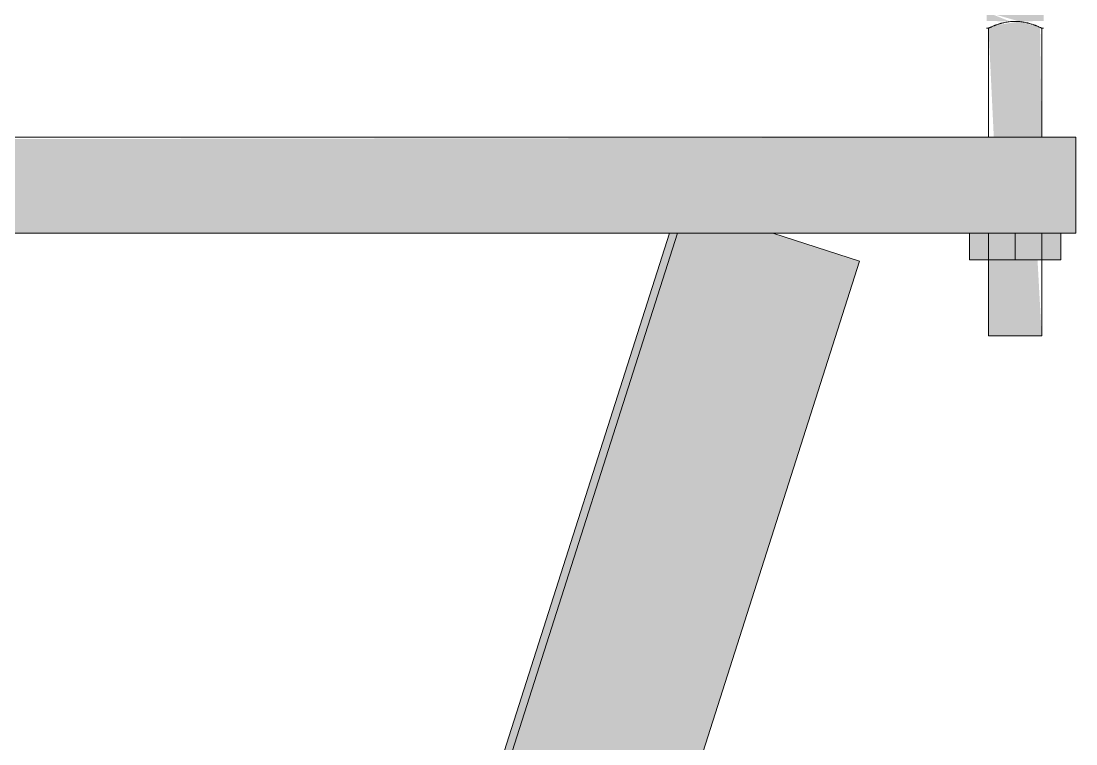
# Model space of a CAD drawing. Header units: inches. Extents: x -54868 to -186, y -265 to 853.
# Drawn here: x -12545.33 to -12527.97, y 272.97 to 284.87 of the extents above; entities that cross this region are included whole.
import ezdxf

# ---------------------------------------------------------------- set-up
doc = ezdxf.new("R2010")
doc.units = ezdxf.units.IN
doc.header["$MEASUREMENT"] = 0
doc.layers.add('Q-SPCQ', color=91, linetype='Continuous', lineweight=9)

# ---------------------------------------------------------------- blocks, each defined once
blk = doc.blocks.new('Basketball_Backstop-Performance_Sports_Systems-3103-Ceiling_Hung - 27_-0_ to 27_-11 7_8_-706978-Section 6')
at = {"layer": 'Q-SPCQ'}
h = blk.add_hatch(color=256, dxfattribs=at)
h.paths.add_polyline_path([(-24909.684, 284.859), (-24909.72, 284.873), (-24910.075, 285.015), (-24910.075, 284.871), (-24909.72, 284.86)], flags=0)
h.paths.add_polyline_path([(-24909.53, 284.859), (-24909.138, 284.871), (-24909.138, 285.656), (-24910.075, 285.656), (-24910.075, 285.015), (-24909.607, 284.881)], flags=0)
h = blk.add_hatch(color=256, dxfattribs=at)
h.paths.add_polyline_path([(-24910.029, 279.687), (-24909.169, 279.687), (-24909.238, 280.937), (-24910.044, 280.937), (-24910.044, 279.687)], flags=0)
h.paths.add_polyline_path([(-24909.558, 282.955), (-24909.169, 282.955), (-24909.196, 284.763), (-24909.53, 284.859), (-24909.941, 284.795), (-24910.044, 284.75), (-24909.957, 282.955), (-24909.655, 282.955)], flags=0)
h = blk.add_hatch(color=256, dxfattribs=at)
h.paths.add_polyline_path([(-25004.607, 281.375), (-24958.107, 281.375), (-24958.107, 282.875), (-25004.607, 282.955), (-25004.607, 282.665)], flags=0)
h.paths.add_polyline_path([(-24908.607, 281.375), (-24908.607, 282.955), (-24955.107, 282.875), (-24955.107, 281.375), (-24912.413, 281.375)], flags=0)
h.paths.add_polyline_path([(-24956.424, 282.237), (-24956.55, 282.059), (-24956.522, 282.231), (-24956.509, 282.232)], flags=0)
h.paths.add_polyline_path([(-24956.424, 281.808), (-24956.509, 282.396), (-24956.799, 282.312), (-24956.794, 282.236), (-24956.612, 282.226), (-24956.607, 282.055), (-24956.548, 282.052), (-24956.444, 281.814)], flags=0)
h.paths.add_polyline_path([(-24956.701, 281.835), (-24956.68, 281.844), (-24956.799, 282.237), (-24956.794, 281.99), (-24956.704, 281.839)], flags=0)
h.paths.add_polyline_path([(-24956.299, 281.915), (-24956.237, 282.125), (-24956.299, 281.937)], flags=0)
h = blk.add_hatch(color=256, dxfattribs=at)
h.paths.add_polyline_path([(-24953.391, 157.563), (-24951.508, 157.563), (-24950.671, 160.188), (-24953.391, 160.188)], flags=0)
h.paths.add_polyline_path([(-24952.493, 164.313), (-24949.355, 164.313), (-24912.168, 280.918), (-24913.591, 281.375), (-24915.16, 281.375), (-24952.12, 165.481)], flags=0)
for points in [[(-24952.627, 164.313), (-24952.493, 164.313), (-24915.16, 281.375), (-24915.294, 281.375), (-24952.254, 165.481)], [(-24909.607, 280.937), (-24909.607, 281.375), (-24910.357, 281.375), (-24910.357, 280.937)], [(-24909.607, 280.937), (-24908.857, 280.937), (-24908.857, 281.375), (-24909.607, 281.375)]]:
    blk.add_hatch(color=256, dxfattribs=at).paths.add_polyline_path(points, flags=0)
for p, q in [((-24910.075, 284.75), (-24910.044, 284.75)), ((-24910.044, 284.75), (-24910.044, 282.955)), ((-24909.169, 282.955), (-24909.169, 284.75)), ((-24909.169, 284.75), (-24909.138, 284.75)), ((-24956.112, 282.955), (-24908.607, 282.955)), ((-24908.607, 282.955), (-24908.607, 281.375)), ((-24908.607, 281.375), (-24953.294, 281.375)), ((-24915.294, 281.375), (-24952.627, 164.313)), ((-24915.16, 281.375), (-24952.493, 164.313)), ((-24913.591, 281.375), (-24912.168, 280.918)), ((-24910.357, 281.375), (-24910.357, 280.937)), ((-24910.044, 281.375), (-24910.044, 279.687)), ((-24909.607, 280.937), (-24909.607, 281.375)), ((-24909.169, 279.687), (-24909.169, 281.375)), ((-24908.857, 281.375), (-24908.857, 280.937)), ((-24909.607, 280.937), (-24910.357, 280.937)), ((-24908.857, 280.937), (-24909.607, 280.937)), ((-24912.168, 280.918), (-24949.355, 164.313)), ((-24909.169, 279.687), (-24910.044, 279.687))]:
    blk.add_line(p, q, dxfattribs=at)
blk.add_open_spline([(-24909.169, 284.75), (-24909.169, 284.75), (-24909.173, 284.752), (-24909.184, 284.758), (-24909.196, 284.762), (-24909.21, 284.769), (-24909.228, 284.777), (-24909.245, 284.785), (-24909.26, 284.791), (-24909.272, 284.795), (-24909.284, 284.799), (-24909.302, 284.806), (-24909.325, 284.814), (-24909.35, 284.822), (-24909.37, 284.829), (-24909.387, 284.833), (-24909.403, 284.837), (-24909.426, 284.842), (-24909.455, 284.848), (-24909.492, 284.855), (-24909.529, 284.859), (-24909.568, 284.862), (-24909.607, 284.862), (-24909.645, 284.862), (-24909.684, 284.859), (-24909.721, 284.855), (-24909.758, 284.848), (-24909.787, 284.842), (-24909.81, 284.837), (-24909.827, 284.833), (-24909.843, 284.829), (-24909.864, 284.822), (-24909.888, 284.814), (-24909.911, 284.806), (-24909.929, 284.799), (-24909.941, 284.795), (-24909.953, 284.791), (-24909.968, 284.785), (-24909.985, 284.777), (-24910.003, 284.769), (-24910.018, 284.762), (-24910.029, 284.758), (-24910.041, 284.752), (-24910.044, 284.75), (-24910.044, 284.75)], degree=3, knots=[0, 0, 0, 0, 0.055556, 0.083333, 0.111111, 0.138889, 0.166667, 0.194444, 0.208333, 0.222222, 0.236111, 0.25, 0.277778, 0.305556, 0.319444, 0.333333, 0.347222, 0.361111, 0.388889, 0.416667, 0.444444, 0.472222, 0.5, 0.527778, 0.555556, 0.583333, 0.611111, 0.638889, 0.652778, 0.666667, 0.680556, 0.694444, 0.722222, 0.75, 0.763889, 0.777778, 0.791667, 0.805556, 0.833333, 0.861111, 0.888889, 0.916667, 0.944444, 1, 1, 1, 1], dxfattribs=at)

msp = doc.modelspace()

# ---------------------------------------------------------------- block references
at = {"layer": 'Q-SPCQ'}
msp.add_blockref('Basketball_Backstop-Performance_Sports_Systems-3103-Ceiling_Hung - 27_-0_ to 27_-11 7_8_-706978-Section 6', (12380.63261, 0), dxfattribs=at)

doc.saveas('drawing.dxf')
